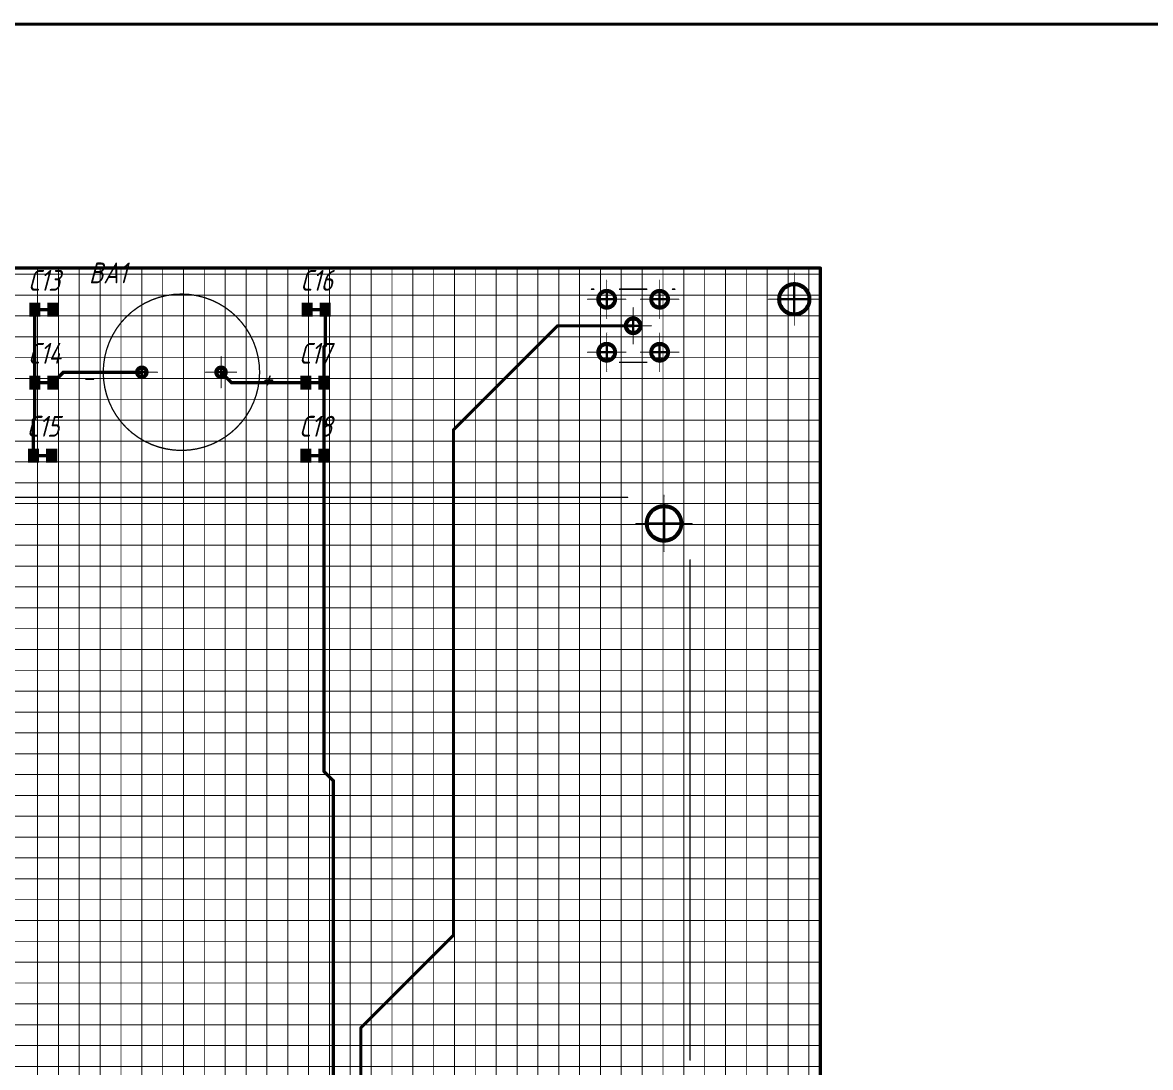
# Model space of a CAD drawing. Header units: millimetres. Extents: x 95 to 923, y 69 to 658.
# Drawn here: x 279.3 to 495.7, y 457.8 to 658.3 of the extents above; entities that cross this region are included whole.
import ezdxf

# ---------------------------------------------------------------- set-up
doc = ezdxf.new("R2010")
doc.units = ezdxf.units.MM
for name, color, linetype in [('Mechanical11', 56, 'Continuous'), ('Mechanical12', 56, 'Continuous'), ('Mechanical13', 56, 'Continuous'), ('Mechanical7', 56, 'Continuous'), ('Mechanical9', 56, 'Continuous')]:
    doc.layers.add(name, color=color, linetype=linetype)
doc.styles.add('GOST type A', font='', dxfattribs={"height": 0.2})
doc.styles.get('GOST type A').set_extended_font_data('GOST type A', italic=True)

msp = doc.modelspace()

# ---------------------------------------------------------------- hatches: boundary and pattern name
at = {"layer": 'Mechanical12'}
for points in [[(280.53, 601.88), (282.66, 601.88), (282.66, 604.57), (280.53, 604.57)], [(280.53, 601.88), (282.66, 601.88), (282.66, 604.57), (280.53, 604.57)], [(284.03, 601.88), (286.15, 601.88), (286.15, 604.57), (284.03, 604.57)], [(284.03, 601.88), (286.15, 601.88), (286.15, 604.57), (284.03, 604.57)], [(332.79, 601.88), (334.91, 601.88), (334.91, 604.57), (332.79, 604.57)], [(332.79, 601.88), (334.91, 601.88), (334.91, 604.57), (332.79, 604.57)], [(336.28, 601.88), (338.4, 601.88), (338.4, 604.57), (336.28, 604.57)], [(336.28, 601.88), (338.4, 601.88), (338.4, 604.57), (336.28, 604.57)], [(280.53, 587.88), (282.66, 587.88), (282.66, 590.57), (280.53, 590.57)], [(280.53, 587.88), (282.66, 587.88), (282.66, 590.57), (280.53, 590.57)], [(284.03, 587.88), (286.15, 587.88), (286.15, 590.57), (284.03, 590.57)], [(284.03, 587.88), (286.15, 587.88), (286.15, 590.57), (284.03, 590.57)], [(332.53, 587.88), (334.66, 587.88), (334.66, 590.57), (332.53, 590.57)], [(332.53, 587.88), (334.66, 587.88), (334.66, 590.57), (332.53, 590.57)], [(336.03, 587.88), (338.15, 587.88), (338.15, 590.57), (336.03, 590.57)], [(336.03, 587.88), (338.15, 587.88), (338.15, 590.57), (336.03, 590.57)], [(280.28, 573.88), (282.4, 573.88), (282.4, 576.57), (280.28, 576.57)], [(280.28, 573.88), (282.4, 573.88), (282.4, 576.57), (280.28, 576.57)], [(283.77, 573.88), (285.9, 573.88), (285.9, 576.57), (283.77, 576.57)], [(283.77, 573.88), (285.9, 573.88), (285.9, 576.57), (283.77, 576.57)], [(332.53, 573.88), (334.66, 573.88), (334.66, 576.57), (332.53, 576.57)], [(332.53, 573.88), (334.66, 573.88), (334.66, 576.57), (332.53, 576.57)], [(336.03, 573.88), (338.15, 573.88), (338.15, 576.57), (336.03, 576.57)], [(336.03, 573.88), (338.15, 573.88), (338.15, 576.57), (336.03, 576.57)]]:
    msp.add_hatch(color=7, dxfattribs=at).paths.add_polyline_path(points)

# ---------------------------------------------------------------- linework, layer by layer
at = {"layer": 'Mechanical11', "color": 7}
for p, q in [((390.12, 605.93), (390.34, 606.22)), ((390.34, 606.22), (390.64, 606.44)), ((390.64, 606.44), (390.98, 606.59)), ((390.98, 606.59), (391.34, 606.63)), ((391.34, 606.63), (391.34, 605.22)), ((400.28, 605.93), (400.5, 606.22)), ((400.5, 606.22), (400.8, 606.44)), ((400.8, 606.44), (401.14, 606.59)), ((401.14, 606.59), (401.5, 606.63)), ((401.5, 606.63), (401.5, 605.22)), ((427.34, 605.22), (427.34, 607.93)), ((427.34, 607.93), (427.77, 607.9)), ((427.77, 607.9), (428.18, 607.8)), ((428.18, 607.8), (428.57, 607.63)), ((428.57, 607.63), (428.93, 607.41)), ((428.93, 607.41), (429.26, 607.14)), ((429.26, 607.14), (429.53, 606.81)), ((429.53, 606.81), (429.76, 606.45)), ((429.76, 606.45), (429.92, 606.06)), ((429.92, 606.06), (430.02, 605.65)), ((389.93, 605.22), (389.98, 605.59)), ((391.34, 605.22), (389.93, 605.22)), ((389.98, 604.86), (389.93, 605.22)), ((389.93, 605.22), (391.34, 605.22)), ((389.98, 605.59), (390.12, 605.93)), ((390.12, 604.52), (389.98, 604.86)), ((390.34, 604.22), (390.12, 604.52)), ((390.64, 604), (390.34, 604.22)), ((390.98, 603.86), (390.64, 604)), ((391.34, 603.81), (390.98, 603.86)), ((391.34, 605.22), (391.34, 603.81)), ((400.09, 605.22), (400.14, 605.59)), ((401.5, 605.22), (400.09, 605.22)), ((400.14, 604.86), (400.09, 605.22)), ((400.09, 605.22), (401.5, 605.22)), ((400.14, 605.59), (400.28, 605.93)), ((400.28, 604.52), (400.14, 604.86)), ((400.5, 604.22), (400.28, 604.52)), ((400.8, 604), (400.5, 604.22)), ((401.14, 603.86), (400.8, 604)), ((401.5, 603.81), (401.14, 603.86)), ((401.5, 605.22), (401.5, 603.81)), ((430.05, 605.22), (427.34, 605.22)), ((427.34, 605.22), (430.05, 605.22)), ((427.34, 602.51), (427.34, 605.22)), ((429.76, 603.99), (429.53, 603.63)), ((429.92, 604.38), (429.76, 603.99)), ((430.02, 604.8), (429.92, 604.38)), ((430.02, 605.65), (430.05, 605.22)), ((430.05, 605.22), (430.02, 604.8)), ((427.77, 602.55), (427.34, 602.51)), ((428.18, 602.65), (427.77, 602.55)), ((428.57, 602.81), (428.18, 602.65)), ((428.93, 603.03), (428.57, 602.81)), ((429.26, 603.31), (428.93, 603.03)), ((429.53, 603.63), (429.26, 603.31)), ((395.21, 600.14), (395.25, 600.46)), ((396.42, 600.14), (395.21, 600.14)), ((395.25, 599.83), (395.21, 600.14)), ((395.21, 600.14), (396.42, 600.14)), ((395.25, 600.46), (395.37, 600.75)), ((395.37, 599.54), (395.25, 599.83)), ((395.37, 600.75), (395.57, 601)), ((395.57, 599.29), (395.37, 599.54)), ((395.57, 601), (395.82, 601.19)), ((395.82, 601.19), (396.11, 601.31)), ((396.11, 601.31), (396.42, 601.35)), ((396.42, 600.14), (396.42, 601.35)), ((396.42, 601.35), (396.74, 601.31)), ((396.42, 601.35), (396.42, 600.14)), ((397.63, 600.14), (396.42, 600.14)), ((396.42, 600.14), (396.42, 598.93)), ((396.74, 601.31), (397.03, 601.19)), ((397.03, 601.19), (397.28, 601)), ((397.28, 601), (397.47, 600.75)), ((397.47, 600.75), (397.59, 600.46)), ((397.59, 600.46), (397.63, 600.14)), ((395.82, 599.09), (395.57, 599.29)), ((396.11, 598.97), (395.82, 599.09)), ((396.42, 598.93), (396.11, 598.97)), ((389.93, 595.06), (389.98, 595.43)), ((389.98, 595.43), (390.12, 595.77)), ((390.12, 595.77), (390.34, 596.06)), ((390.34, 596.06), (390.64, 596.28)), ((390.64, 596.28), (390.98, 596.43)), ((390.98, 596.43), (391.34, 596.47)), ((391.34, 596.47), (391.34, 595.06)), ((400.09, 595.06), (400.14, 595.43)), ((400.14, 595.43), (400.28, 595.77)), ((400.28, 595.77), (400.5, 596.06)), ((400.5, 596.06), (400.8, 596.28)), ((400.8, 596.28), (401.14, 596.43)), ((401.14, 596.43), (401.5, 596.47)), ((401.5, 596.47), (401.5, 595.06)), ((391.34, 595.06), (389.93, 595.06)), ((389.98, 594.7), (389.93, 595.06)), ((389.93, 595.06), (391.34, 595.06)), ((390.12, 594.36), (389.98, 594.7)), ((390.34, 594.06), (390.12, 594.36)), ((390.64, 593.84), (390.34, 594.06)), ((390.98, 593.7), (390.64, 593.84)), ((391.34, 593.65), (390.98, 593.7)), ((391.34, 595.06), (391.34, 593.65)), ((401.5, 595.06), (400.09, 595.06)), ((400.14, 594.7), (400.09, 595.06)), ((400.09, 595.06), (401.5, 595.06)), ((400.28, 594.36), (400.14, 594.7)), ((400.5, 594.06), (400.28, 594.36)), ((400.8, 593.84), (400.5, 594.06)), ((401.14, 593.7), (400.8, 593.84)), ((401.5, 593.65), (401.14, 593.7)), ((401.5, 595.06), (401.5, 593.65)), ((301.44, 591.22), (301.46, 591.4)), ((302.14, 591.22), (301.44, 591.22)), ((301.46, 591.4), (301.53, 591.57)), ((301.53, 591.57), (301.64, 591.72)), ((301.64, 591.72), (301.79, 591.83)), ((301.79, 591.83), (301.96, 591.9)), ((301.96, 591.9), (302.14, 591.93)), ((302.14, 591.93), (302.14, 591.22)), ((302.14, 591.22), (302.85, 591.22)), ((302.14, 590.52), (302.14, 591.22)), ((302.75, 590.87), (302.64, 590.72)), ((302.82, 591.04), (302.75, 590.87)), ((302.85, 591.22), (302.82, 591.04)), ((316.64, 591.22), (316.66, 591.4)), ((317.34, 591.22), (316.64, 591.22)), ((316.66, 591.4), (316.73, 591.57)), ((316.73, 591.57), (316.84, 591.72)), ((316.84, 591.72), (316.99, 591.83)), ((316.99, 591.83), (317.16, 591.9)), ((317.16, 591.9), (317.34, 591.93)), ((317.34, 591.93), (317.34, 591.22)), ((317.34, 591.22), (318.05, 591.22)), ((317.34, 590.52), (317.34, 591.22)), ((317.95, 590.87), (317.84, 590.72)), ((318.02, 591.04), (317.95, 590.87)), ((318.05, 591.22), (318.02, 591.04)), ((302.32, 590.54), (302.14, 590.52)), ((302.49, 590.61), (302.32, 590.54)), ((302.64, 590.72), (302.49, 590.61)), ((317.52, 590.54), (317.34, 590.52)), ((317.69, 590.61), (317.52, 590.54)), ((317.84, 590.72), (317.69, 590.61)), ((400.51, 564.74), (400.93, 564.99)), ((400.93, 564.99), (401.38, 565.18)), ((401.38, 565.18), (401.86, 565.29)), ((401.86, 565.29), (402.34, 565.33)), ((402.34, 565.33), (402.34, 562.22)), ((399.23, 562.22), (399.27, 562.71)), ((399.27, 562.71), (399.38, 563.18)), ((399.38, 563.18), (399.57, 563.63)), ((399.57, 563.63), (399.83, 564.05)), ((399.83, 564.05), (400.14, 564.42)), ((400.14, 564.42), (400.51, 564.74)), ((402.34, 562.22), (399.23, 562.22))]:
    msp.add_line(p, q, dxfattribs=at)
at = {"layer": 'Mechanical12', "color": 7}
for p, q in [((391.34, 605.22), (391.34, 606.63)), ((391.34, 606.63), (391.71, 606.59)), ((391.71, 606.59), (392.05, 606.44)), ((392.05, 606.44), (392.34, 606.22)), ((392.34, 606.22), (392.56, 605.93)), ((401.5, 605.22), (401.5, 606.63)), ((401.5, 606.63), (401.87, 606.59)), ((401.87, 606.59), (402.21, 606.44)), ((402.21, 606.44), (402.5, 606.22)), ((402.5, 606.22), (402.72, 605.93)), ((424.67, 605.65), (424.77, 606.06)), ((424.77, 606.06), (424.93, 606.45)), ((424.93, 606.45), (425.15, 606.81)), ((425.15, 606.81), (425.43, 607.14)), ((425.43, 607.14), (425.75, 607.41)), ((425.75, 607.41), (426.11, 607.63)), ((426.11, 607.63), (426.51, 607.8)), ((426.51, 607.8), (426.92, 607.9)), ((426.92, 607.9), (427.34, 607.93)), ((427.34, 607.93), (427.34, 605.22)), ((392.75, 605.22), (391.34, 605.22)), ((391.34, 603.81), (391.34, 605.22)), ((391.34, 605.22), (392.75, 605.22)), ((391.71, 603.86), (391.34, 603.81)), ((392.05, 604), (391.71, 603.86)), ((392.34, 604.22), (392.05, 604)), ((392.56, 604.52), (392.34, 604.22)), ((392.56, 605.93), (392.71, 605.59)), ((392.71, 604.86), (392.56, 604.52)), ((392.71, 605.59), (392.75, 605.22)), ((392.75, 605.22), (392.71, 604.86)), ((402.91, 605.22), (401.5, 605.22)), ((401.5, 603.81), (401.5, 605.22)), ((401.5, 605.22), (402.91, 605.22)), ((401.87, 603.86), (401.5, 603.81)), ((402.21, 604), (401.87, 603.86)), ((402.5, 604.22), (402.21, 604)), ((402.72, 604.52), (402.5, 604.22)), ((402.72, 605.93), (402.87, 605.59)), ((402.87, 604.86), (402.72, 604.52)), ((402.87, 605.59), (402.91, 605.22)), ((402.91, 605.22), (402.87, 604.86)), ((424.63, 605.22), (424.67, 605.65)), ((427.34, 605.22), (424.63, 605.22)), ((424.63, 605.22), (427.34, 605.22)), ((424.67, 604.8), (424.63, 605.22)), ((424.77, 604.38), (424.67, 604.8)), ((424.93, 603.99), (424.77, 604.38)), ((425.15, 603.63), (424.93, 603.99)), ((427.34, 605.22), (427.34, 602.51)), ((425.43, 603.31), (425.15, 603.63)), ((425.75, 603.03), (425.43, 603.31)), ((426.11, 602.81), (425.75, 603.03)), ((426.51, 602.65), (426.11, 602.81)), ((426.92, 602.55), (426.51, 602.65)), ((427.34, 602.51), (426.92, 602.55)), ((396.42, 598.93), (396.42, 600.14)), ((396.42, 600.14), (397.63, 600.14)), ((397.47, 599.54), (397.28, 599.29)), ((397.59, 599.83), (397.47, 599.54)), ((397.63, 600.14), (397.59, 599.83)), ((396.74, 598.97), (396.42, 598.93)), ((397.03, 599.09), (396.74, 598.97)), ((397.28, 599.29), (397.03, 599.09)), ((391.34, 595.06), (391.34, 596.47)), ((391.34, 596.47), (391.71, 596.43)), ((391.71, 596.43), (392.05, 596.28)), ((392.05, 596.28), (392.34, 596.06)), ((392.34, 596.06), (392.56, 595.77)), ((392.56, 595.77), (392.71, 595.43)), ((392.71, 595.43), (392.75, 595.06)), ((401.5, 595.06), (401.5, 596.47)), ((401.5, 596.47), (401.87, 596.43)), ((401.87, 596.43), (402.21, 596.28)), ((402.21, 596.28), (402.5, 596.06)), ((402.5, 596.06), (402.72, 595.77)), ((402.72, 595.77), (402.87, 595.43)), ((402.87, 595.43), (402.91, 595.06)), ((392.75, 595.06), (391.34, 595.06)), ((391.34, 593.65), (391.34, 595.06)), ((391.34, 595.06), (392.75, 595.06)), ((391.71, 593.7), (391.34, 593.65)), ((392.05, 593.84), (391.71, 593.7)), ((392.34, 594.06), (392.05, 593.84)), ((392.56, 594.36), (392.34, 594.06)), ((392.71, 594.7), (392.56, 594.36)), ((392.75, 595.06), (392.71, 594.7)), ((402.91, 595.06), (401.5, 595.06)), ((401.5, 593.65), (401.5, 595.06)), ((401.5, 595.06), (402.91, 595.06)), ((401.87, 593.7), (401.5, 593.65)), ((402.21, 593.84), (401.87, 593.7)), ((402.5, 594.06), (402.21, 593.84)), ((402.72, 594.36), (402.5, 594.06)), ((402.87, 594.7), (402.72, 594.36)), ((402.91, 595.06), (402.87, 594.7)), ((301.44, 591.22), (302.14, 591.22)), ((301.46, 591.04), (301.44, 591.22)), ((301.53, 590.87), (301.46, 591.04)), ((301.64, 590.72), (301.53, 590.87)), ((302.14, 591.22), (302.14, 591.93)), ((302.14, 591.93), (302.32, 591.9)), ((302.85, 591.22), (302.14, 591.22)), ((302.14, 591.22), (302.14, 590.52)), ((302.32, 591.9), (302.49, 591.83)), ((302.49, 591.83), (302.64, 591.72)), ((302.64, 591.72), (302.75, 591.57)), ((302.75, 591.57), (302.82, 591.4)), ((302.82, 591.4), (302.85, 591.22)), ((316.64, 591.22), (317.34, 591.22)), ((316.66, 591.04), (316.64, 591.22)), ((316.73, 590.87), (316.66, 591.04)), ((316.84, 590.72), (316.73, 590.87)), ((317.34, 591.22), (317.34, 591.93)), ((317.34, 591.93), (317.52, 591.9)), ((318.05, 591.22), (317.34, 591.22)), ((317.34, 591.22), (317.34, 590.52)), ((317.52, 591.9), (317.69, 591.83)), ((317.69, 591.83), (317.84, 591.72)), ((317.84, 591.72), (317.95, 591.57)), ((317.95, 591.57), (318.02, 591.4)), ((318.02, 591.4), (318.05, 591.22)), ((301.79, 590.61), (301.64, 590.72)), ((301.96, 590.54), (301.79, 590.61)), ((302.14, 590.52), (301.96, 590.54)), ((316.99, 590.61), (316.84, 590.72)), ((317.16, 590.54), (316.99, 590.61)), ((317.34, 590.52), (317.16, 590.54)), ((402.34, 562.22), (402.34, 565.33)), ((402.34, 565.33), (402.83, 565.29)), ((402.83, 565.29), (403.3, 565.18)), ((403.3, 565.18), (403.75, 564.99)), ((403.75, 564.99), (404.17, 564.74)), ((404.17, 564.74), (404.54, 564.42)), ((404.54, 564.42), (404.86, 564.05)), ((404.86, 564.05), (405.11, 563.63)), ((405.11, 563.63), (405.3, 563.18)), ((405.3, 563.18), (405.41, 562.71)), ((405.41, 562.71), (405.45, 562.22)), ((399.23, 562.22), (402.34, 562.22)), ((399.27, 561.74), (399.23, 562.22)), ((399.38, 561.26), (399.27, 561.74)), ((399.57, 560.81), (399.38, 561.26)), ((399.83, 560.39), (399.57, 560.81)), ((405.45, 562.22), (402.34, 562.22)), ((402.34, 562.22), (402.34, 559.11)), ((402.34, 559.11), (402.34, 562.22)), ((402.34, 562.22), (405.45, 562.22)), ((405.11, 560.81), (404.86, 560.39)), ((405.3, 561.26), (405.11, 560.81)), ((405.41, 561.74), (405.3, 561.26)), ((405.45, 562.22), (405.41, 561.74)), ((400.14, 560.02), (399.83, 560.39)), ((400.51, 559.71), (400.14, 560.02)), ((400.93, 559.45), (400.51, 559.71)), ((401.38, 559.26), (400.93, 559.45)), ((401.86, 559.15), (401.38, 559.26)), ((402.34, 559.11), (401.86, 559.15)), ((402.83, 559.15), (402.34, 559.11)), ((403.3, 559.26), (402.83, 559.15)), ((403.75, 559.45), (403.3, 559.26)), ((404.17, 559.71), (403.75, 559.45)), ((404.54, 560.02), (404.17, 559.71)), ((404.86, 560.39), (404.54, 560.02))]:
    msp.add_line(p, q, dxfattribs=at)
for points, const_width in [([(190.14, 611.22), (432.34, 611.22)], 0.6), ([(190.14, 611.22), (432.34, 611.22)], 0.6), ([(190.14, 611.22), (432.34, 611.22)], 0.6), ([(190.14, 611.22), (432.34, 611.22)], 0.6), ([(432.34, 250.02), (432.34, 611.22)], 0.6), ([(432.34, 250.02), (432.34, 611.22)], 0.6), ([(432.34, 250.02), (432.34, 611.22)], 0.6), ([(432.34, 250.02), (432.34, 611.22)], 0.6), ([(388.45, 607.15), (388.85, 607.15)], 0.305), ([(393.83, 607.15), (399.01, 607.15)], 0.305), ([(403.99, 607.15), (404.4, 607.15)], 0.305), ([(281.59, 589.22), (281.59, 603.22)], 0.646), ([(281.59, 603.22), (285.09, 603.22)], 0.646), ([(333.85, 603.22), (337.34, 603.22)], 0.646), ([(337.34, 596.32), (337.34, 603.22)], 0.646), ([(361.95, 580.17), (381.92, 600.14)], 0.58), ([(381.92, 600.14), (396.42, 600.14)], 0.58), ([(337.09, 596.07), (337.34, 596.32)], 0.646), ([(337.09, 589.22), (337.09, 596.07)], 0.646), ([(393.83, 593.13), (399.01, 593.13)], 0.305), ([(285.09, 589.22), (287.09, 591.22)], 0.646), ([(287.09, 591.22), (302.14, 591.22)], 0.646), ([(317.34, 591.22), (319.34, 589.22)], 0.646), ([(281.59, 582.3), (281.59, 589.22)], 0.646), ([(281.59, 589.22), (285.09, 589.22)], 0.646), ([(319.34, 589.22), (333.59, 589.22)], 0.646), ([(333.59, 589.22), (337.09, 589.22)], 0.646), ([(337.09, 575.22), (337.09, 589.22)], 0.646), ([(281.34, 582.05), (281.59, 582.3)], 0.646), ([(281.34, 575.22), (281.34, 582.05)], 0.646), ([(361.95, 483.19), (361.95, 580.17)], 0.58), ([(281.34, 575.22), (284.84, 575.22)], 0.646), ([(333.59, 575.22), (337.09, 575.22)], 0.646), ([(337.09, 514.64), (337.09, 575.22)], 0.646), ([(223.34, 567.22), (395.34, 567.22)], 0.254), ([(407.34, 459.22), (407.34, 555.22)], 0.254), ([(337.09, 514.64), (338.88, 512.84)], 0.646), ([(338.88, 437.07), (338.88, 512.84)], 0.646), ([(344.17, 465.41), (361.95, 483.19)], 0.58), ([(344.17, 436.81), (344.17, 465.41)], 0.58)]:
    msp.add_lwpolyline(points, dxfattribs=dict(at, const_width=const_width))
for points, const_width in [([(432.19, 611.22, 1), (432.49, 611.22, 1)], 0.3), ([(432.19, 611.22, 1), (432.49, 611.22, 1)], 0.3), ([(432.19, 611.22, 1), (432.49, 611.22, 1)], 0.3), ([(432.19, 611.22, 1), (432.49, 611.22, 1)], 0.3), ([(432.19, 611.22, 1), (432.49, 611.22, 1)], 0.3), ([(432.19, 611.22, 1), (432.49, 611.22, 1)], 0.3), ([(432.19, 611.22, 1), (432.49, 611.22, 1)], 0.3), ([(432.19, 611.22, 1), (432.49, 611.22, 1)], 0.3), ([(430.34, 605.22, 1), (424.34, 605.22, 1)], 0.6), ([(430.34, 605.22, 1), (424.34, 605.22, 1)], 0.6), ([(324.74, 591.22, 1), (294.74, 591.22, 1)], 0.254), ([(388.37, 607.15, 1), (388.52, 607.15, 1)], 0.152), ([(388.78, 607.15, 1), (388.93, 607.15, 1)], 0.152), ([(393.04, 605.22, 1), (389.64, 605.22, 1)], 0.6), ([(393.04, 605.22, 1), (389.64, 605.22, 1)], 0.6), ([(393.75, 607.15, 1), (393.91, 607.15, 1)], 0.152), ([(398.94, 607.15, 1), (399.09, 607.15, 1)], 0.152), ([(403.2, 605.22, 1), (399.8, 605.22, 1)], 0.6), ([(403.2, 605.22, 1), (399.8, 605.22, 1)], 0.6), ([(403.91, 607.15, 1), (404.07, 607.15, 1)], 0.152), ([(404.32, 607.15, 1), (404.47, 607.15, 1)], 0.152), ([(389.49, 605.22, 1), (389.79, 605.22, 1)], 0.3), ([(389.49, 605.22, 1), (389.79, 605.22, 1)], 0.3), ([(392.89, 605.22, 1), (393.19, 605.22, 1)], 0.3), ([(392.89, 605.22, 1), (393.19, 605.22, 1)], 0.3), ([(399.65, 605.22, 1), (399.95, 605.22, 1)], 0.3), ([(399.65, 605.22, 1), (399.95, 605.22, 1)], 0.3), ([(403.05, 605.22, 1), (403.35, 605.22, 1)], 0.3), ([(403.05, 605.22, 1), (403.35, 605.22, 1)], 0.3), ([(424.19, 605.22, 1), (424.49, 605.22, 1)], 0.3), ([(424.19, 605.22, 1), (424.49, 605.22, 1)], 0.3), ([(430.19, 605.22, 1), (430.49, 605.22, 1)], 0.3), ([(430.19, 605.22, 1), (430.49, 605.22, 1)], 0.3), ([(281.43, 603.22, 1), (281.76, 603.22, 1)], 0.323), ([(281.43, 603.22, 1), (281.76, 603.22, 1)], 0.323), ([(284.93, 603.22, 1), (285.25, 603.22, 1)], 0.323), ([(333.69, 603.22, 1), (334.01, 603.22, 1)], 0.323), ([(337.18, 603.22, 1), (337.5, 603.22, 1)], 0.323), ([(337.18, 603.22, 1), (337.5, 603.22, 1)], 0.323), ([(397.92, 600.14, 1), (394.92, 600.14, 1)], 0.6), ([(397.92, 600.14, 1), (394.92, 600.14, 1)], 0.6), ([(381.77, 600.14, 1), (382.06, 600.14, 1)], 0.29), ([(381.77, 600.14, 1), (382.06, 600.14, 1)], 0.29), ([(394.77, 600.14, 1), (395.07, 600.14, 1)], 0.3), ([(394.77, 600.14, 1), (395.07, 600.14, 1)], 0.3), ([(396.28, 600.14, 1), (396.57, 600.14, 1)], 0.29), ([(397.77, 600.14, 1), (398.07, 600.14, 1)], 0.3), ([(397.77, 600.14, 1), (398.07, 600.14, 1)], 0.3), ([(336.93, 596.07, 1), (337.25, 596.07, 1)], 0.323), ([(336.93, 596.07, 1), (337.25, 596.07, 1)], 0.323), ([(337.18, 596.32, 1), (337.5, 596.32, 1)], 0.323), ([(337.18, 596.32, 1), (337.5, 596.32, 1)], 0.323), ([(393.04, 595.06, 1), (389.64, 595.06, 1)], 0.6), ([(393.04, 595.06, 1), (389.64, 595.06, 1)], 0.6), ([(389.49, 595.06, 1), (389.79, 595.06, 1)], 0.3), ([(389.49, 595.06, 1), (389.79, 595.06, 1)], 0.3), ([(392.89, 595.06, 1), (393.19, 595.06, 1)], 0.3), ([(392.89, 595.06, 1), (393.19, 595.06, 1)], 0.3), ([(403.2, 595.06, 1), (399.8, 595.06, 1)], 0.6), ([(403.2, 595.06, 1), (399.8, 595.06, 1)], 0.6), ([(399.65, 595.06, 1), (399.95, 595.06, 1)], 0.3), ([(399.65, 595.06, 1), (399.95, 595.06, 1)], 0.3), ([(403.05, 595.06, 1), (403.35, 595.06, 1)], 0.3), ([(403.05, 595.06, 1), (403.35, 595.06, 1)], 0.3), ([(393.75, 593.13, 1), (393.91, 593.13, 1)], 0.152), ([(398.94, 593.13, 1), (399.09, 593.13, 1)], 0.152), ([(286.93, 591.22, 1), (287.25, 591.22, 1)], 0.323), ([(286.93, 591.22, 1), (287.25, 591.22, 1)], 0.323), ([(294.68, 591.22, 1), (294.81, 591.22, 1)], 0.127), ([(303.14, 591.22, 1), (301.14, 591.22, 1)], 0.6), ([(303.14, 591.22, 1), (301.14, 591.22, 1)], 0.6), ([(300.99, 591.22, 1), (301.29, 591.22, 1)], 0.3), ([(300.99, 591.22, 1), (301.29, 591.22, 1)], 0.3), ([(301.98, 591.22, 1), (302.3, 591.22, 1)], 0.323), ([(302.99, 591.22, 1), (303.29, 591.22, 1)], 0.3), ([(302.99, 591.22, 1), (303.29, 591.22, 1)], 0.3), ([(318.34, 591.22, 1), (316.34, 591.22, 1)], 0.6), ([(318.34, 591.22, 1), (316.34, 591.22, 1)], 0.6), ([(316.19, 591.22, 1), (316.49, 591.22, 1)], 0.3), ([(316.19, 591.22, 1), (316.49, 591.22, 1)], 0.3), ([(317.18, 591.22, 1), (317.5, 591.22, 1)], 0.323), ([(318.19, 591.22, 1), (318.49, 591.22, 1)], 0.3), ([(318.19, 591.22, 1), (318.49, 591.22, 1)], 0.3), ([(324.68, 591.22, 1), (324.81, 591.22, 1)], 0.127), ([(281.43, 589.22, 1), (281.76, 589.22, 1)], 0.323), ([(281.43, 589.22, 1), (281.76, 589.22, 1)], 0.323), ([(281.43, 589.22, 1), (281.76, 589.22, 1)], 0.323), ([(284.93, 589.22, 1), (285.25, 589.22, 1)], 0.323), ([(284.93, 589.22, 1), (285.25, 589.22, 1)], 0.323), ([(319.18, 589.22, 1), (319.5, 589.22, 1)], 0.323), ([(319.18, 589.22, 1), (319.5, 589.22, 1)], 0.323), ([(333.43, 589.22, 1), (333.76, 589.22, 1)], 0.323), ([(333.43, 589.22, 1), (333.76, 589.22, 1)], 0.323), ([(336.93, 589.22, 1), (337.25, 589.22, 1)], 0.323), ([(336.93, 589.22, 1), (337.25, 589.22, 1)], 0.323), ([(336.93, 589.22, 1), (337.25, 589.22, 1)], 0.323), ([(281.18, 582.05, 1), (281.5, 582.05, 1)], 0.323), ([(281.18, 582.05, 1), (281.5, 582.05, 1)], 0.323), ([(281.43, 582.3, 1), (281.76, 582.3, 1)], 0.323), ([(281.43, 582.3, 1), (281.76, 582.3, 1)], 0.323), ([(361.8, 580.17, 1), (362.09, 580.17, 1)], 0.29), ([(361.8, 580.17, 1), (362.09, 580.17, 1)], 0.29), ([(281.18, 575.22, 1), (281.5, 575.22, 1)], 0.323), ([(281.18, 575.22, 1), (281.5, 575.22, 1)], 0.323), ([(284.67, 575.22, 1), (285, 575.22, 1)], 0.323), ([(333.43, 575.22, 1), (333.76, 575.22, 1)], 0.323), ([(336.93, 575.22, 1), (337.25, 575.22, 1)], 0.323), ([(336.93, 575.22, 1), (337.25, 575.22, 1)], 0.323), ([(336.93, 575.22, 1), (337.25, 575.22, 1)], 0.323), ([(395.28, 567.22, 1), (395.41, 567.22, 1)], 0.127), ([(405.74, 562.22, 1), (398.94, 562.22, 1)], 0.6), ([(405.74, 562.22, 1), (398.94, 562.22, 1)], 0.6), ([(398.79, 562.22, 1), (399.09, 562.22, 1)], 0.3), ([(398.79, 562.22, 1), (399.09, 562.22, 1)], 0.3), ([(405.59, 562.22, 1), (405.89, 562.22, 1)], 0.3), ([(405.59, 562.22, 1), (405.89, 562.22, 1)], 0.3), ([(407.28, 555.22, 1), (407.41, 555.22, 1)], 0.127), ([(336.93, 514.64, 1), (337.25, 514.64, 1)], 0.323), ([(336.93, 514.64, 1), (337.25, 514.64, 1)], 0.323), ([(338.72, 512.84, 1), (339.05, 512.84, 1)], 0.323), ([(338.72, 512.84, 1), (339.05, 512.84, 1)], 0.323), ([(361.8, 483.19, 1), (362.09, 483.19, 1)], 0.29), ([(361.8, 483.19, 1), (362.09, 483.19, 1)], 0.29), ([(344.02, 465.41, 1), (344.31, 465.41, 1)], 0.29), ([(344.02, 465.41, 1), (344.31, 465.41, 1)], 0.29), ([(407.28, 459.22, 1), (407.41, 459.22, 1)], 0.127)]:
    msp.add_lwpolyline(points, format="xyb", close=True, dxfattribs=dict(at, const_width=const_width))
at = {"layer": 'Mechanical13', "color": 7, "const_width": 0.6}
msp.add_lwpolyline([(107.14, 658.02), (923.14, 658.02)], dxfattribs=at)
at = {"layer": 'Mechanical7', "color": 7, "const_width": 0.18}
for points in [[(427.34, 600.22), (427.34, 610.22)], [(391.34, 601.52), (391.34, 608.92)], [(391.34, 601.82), (391.34, 608.62)], [(401.5, 601.52), (401.5, 608.92)], [(401.5, 601.82), (401.5, 608.62)], [(427.34, 600.52), (427.34, 609.92)], [(387.64, 605.22), (395.04, 605.22)], [(387.94, 605.22), (394.74, 605.22)], [(397.8, 605.22), (405.2, 605.22)], [(398.1, 605.22), (404.9, 605.22)], [(422.34, 605.22), (432.34, 605.22)], [(422.64, 605.22), (432.04, 605.22)], [(396.42, 596.64), (396.42, 603.64)], [(396.42, 596.94), (396.42, 603.34)], [(392.92, 600.14), (399.92, 600.14)], [(393.22, 600.14), (399.62, 600.14)], [(391.34, 591.36), (391.34, 598.76)], [(391.34, 591.66), (391.34, 598.46)], [(401.5, 591.36), (401.5, 598.76)], [(401.5, 591.66), (401.5, 598.46)], [(387.64, 595.06), (395.04, 595.06)], [(387.94, 595.06), (394.74, 595.06)], [(397.8, 595.06), (405.2, 595.06)], [(398.1, 595.06), (404.9, 595.06)], [(302.14, 588.22), (302.14, 594.22)], [(302.14, 588.52), (302.14, 593.92)], [(317.34, 588.22), (317.34, 594.22)], [(317.34, 588.52), (317.34, 593.92)], [(299.14, 591.22), (305.14, 591.22)], [(299.44, 591.22), (304.84, 591.22)], [(314.34, 591.22), (320.34, 591.22)], [(314.64, 591.22), (320.04, 591.22)], [(402.34, 556.82), (402.34, 567.62)], [(402.34, 557.12), (402.34, 567.32)], [(396.94, 562.22), (407.74, 562.22)], [(397.24, 562.22), (407.44, 562.22)]]:
    msp.add_lwpolyline(points, dxfattribs=at)
at = {"layer": 'Mechanical7', "color": 7, "const_width": 0.09}
for points in [[(427.3, 610.22, 1), (427.39, 610.22, 1)], [(391.3, 608.92, 1), (391.39, 608.92, 1)], [(391.3, 608.62, 1), (391.39, 608.62, 1)], [(401.46, 608.92, 1), (401.55, 608.92, 1)], [(401.46, 608.62, 1), (401.55, 608.62, 1)], [(427.3, 609.92, 1), (427.39, 609.92, 1)], [(387.6, 605.22, 1), (387.69, 605.22, 1)], [(387.9, 605.22, 1), (387.99, 605.22, 1)], [(394.7, 605.22, 1), (394.79, 605.22, 1)], [(395, 605.22, 1), (395.09, 605.22, 1)], [(397.76, 605.22, 1), (397.85, 605.22, 1)], [(398.06, 605.22, 1), (398.15, 605.22, 1)], [(404.86, 605.22, 1), (404.95, 605.22, 1)], [(405.16, 605.22, 1), (405.25, 605.22, 1)], [(422.3, 605.22, 1), (422.39, 605.22, 1)], [(422.6, 605.22, 1), (422.69, 605.22, 1)], [(432, 605.22, 1), (432.09, 605.22, 1)], [(432.3, 605.22, 1), (432.39, 605.22, 1)], [(391.3, 601.82, 1), (391.39, 601.82, 1)], [(396.38, 603.64, 1), (396.47, 603.64, 1)], [(396.38, 603.34, 1), (396.47, 603.34, 1)], [(401.46, 601.82, 1), (401.55, 601.82, 1)], [(391.3, 601.52, 1), (391.39, 601.52, 1)], [(392.88, 600.14, 1), (392.97, 600.14, 1)], [(393.18, 600.14, 1), (393.27, 600.14, 1)], [(399.58, 600.14, 1), (399.67, 600.14, 1)], [(399.88, 600.14, 1), (399.97, 600.14, 1)], [(401.46, 601.52, 1), (401.55, 601.52, 1)], [(427.3, 600.52, 1), (427.39, 600.52, 1)], [(427.3, 600.22, 1), (427.39, 600.22, 1)], [(391.3, 598.76, 1), (391.39, 598.76, 1)], [(391.3, 598.46, 1), (391.39, 598.46, 1)], [(401.46, 598.76, 1), (401.55, 598.76, 1)], [(401.46, 598.46, 1), (401.55, 598.46, 1)], [(387.6, 595.06, 1), (387.69, 595.06, 1)], [(387.9, 595.06, 1), (387.99, 595.06, 1)], [(394.7, 595.06, 1), (394.79, 595.06, 1)], [(395, 595.06, 1), (395.09, 595.06, 1)], [(396.38, 596.94, 1), (396.47, 596.94, 1)], [(396.38, 596.64, 1), (396.47, 596.64, 1)], [(397.76, 595.06, 1), (397.85, 595.06, 1)], [(398.06, 595.06, 1), (398.15, 595.06, 1)], [(404.86, 595.06, 1), (404.95, 595.06, 1)], [(405.16, 595.06, 1), (405.25, 595.06, 1)], [(302.1, 594.22, 1), (302.19, 594.22, 1)], [(302.1, 593.92, 1), (302.19, 593.92, 1)], [(317.3, 594.22, 1), (317.39, 594.22, 1)], [(317.3, 593.92, 1), (317.39, 593.92, 1)], [(299.1, 591.22, 1), (299.19, 591.22, 1)], [(299.4, 591.22, 1), (299.49, 591.22, 1)], [(304.8, 591.22, 1), (304.89, 591.22, 1)], [(305.1, 591.22, 1), (305.19, 591.22, 1)], [(314.3, 591.22, 1), (314.39, 591.22, 1)], [(314.6, 591.22, 1), (314.69, 591.22, 1)], [(320, 591.22, 1), (320.09, 591.22, 1)], [(320.3, 591.22, 1), (320.39, 591.22, 1)], [(391.3, 591.66, 1), (391.39, 591.66, 1)], [(391.3, 591.36, 1), (391.39, 591.36, 1)], [(401.46, 591.66, 1), (401.55, 591.66, 1)], [(401.46, 591.36, 1), (401.55, 591.36, 1)], [(302.1, 588.52, 1), (302.19, 588.52, 1)], [(302.1, 588.22, 1), (302.19, 588.22, 1)], [(317.3, 588.52, 1), (317.39, 588.52, 1)], [(317.3, 588.22, 1), (317.39, 588.22, 1)], [(402.3, 567.62, 1), (402.39, 567.62, 1)], [(402.3, 567.32, 1), (402.39, 567.32, 1)], [(396.9, 562.22, 1), (396.99, 562.22, 1)], [(397.2, 562.22, 1), (397.29, 562.22, 1)], [(407.4, 562.22, 1), (407.49, 562.22, 1)], [(407.7, 562.22, 1), (407.79, 562.22, 1)], [(402.3, 557.12, 1), (402.39, 557.12, 1)], [(402.3, 556.82, 1), (402.39, 556.82, 1)]]:
    msp.add_lwpolyline(points, format="xyb", close=True, dxfattribs=at)
at = {"layer": 'Mechanical9', "color": 7, "const_width": 0.18}
for points in [[(190.14, 611.22), (432.34, 611.22)], [(282.14, 250.02), (282.14, 611.22)], [(286.14, 250.02), (286.14, 611.22)], [(290.14, 250.02), (290.14, 611.22)], [(294.14, 250.02), (294.14, 611.22)], [(298.14, 250.02), (298.14, 611.22)], [(302.14, 250.02), (302.14, 611.22)], [(306.14, 250.02), (306.14, 611.22)], [(310.14, 250.02), (310.14, 611.22)], [(314.14, 250.02), (314.14, 611.22)], [(318.14, 250.02), (318.14, 611.22)], [(322.14, 250.02), (322.14, 611.22)], [(326.14, 250.02), (326.14, 611.22)], [(330.14, 250.02), (330.14, 611.22)], [(334.14, 250.02), (334.14, 611.22)], [(338.14, 250.02), (338.14, 611.22)], [(342.14, 250.02), (342.14, 611.22)], [(346.14, 250.02), (346.14, 611.22)], [(350.14, 250.02), (350.14, 611.22)], [(354.14, 250.02), (354.14, 611.22)], [(358.14, 250.02), (358.14, 611.22)], [(362.14, 250.02), (362.14, 611.22)], [(366.14, 250.02), (366.14, 611.22)], [(370.14, 250.02), (370.14, 611.22)], [(374.14, 250.02), (374.14, 611.22)], [(378.14, 250.02), (378.14, 611.22)], [(382.14, 250.02), (382.14, 611.22)], [(386.14, 250.02), (386.14, 611.22)], [(390.14, 250.02), (390.14, 611.22)], [(394.14, 250.02), (394.14, 611.22)], [(398.14, 250.02), (398.14, 611.22)], [(402.14, 250.02), (402.14, 611.22)], [(406.14, 250.02), (406.14, 611.22)], [(410.14, 250.02), (410.14, 611.22)], [(414.14, 250.02), (414.14, 611.22)], [(418.14, 250.02), (418.14, 611.22)], [(422.14, 250.02), (422.14, 611.22)], [(426.14, 250.02), (426.14, 611.22)], [(430.14, 250.02), (430.14, 611.22)], [(432.34, 250.02), (432.34, 611.22)], [(190.14, 610.02), (432.34, 610.02)], [(190.14, 606.02), (432.34, 606.02)], [(190.14, 602.02), (432.34, 602.02)], [(190.14, 598.02), (432.34, 598.02)], [(190.14, 594.02), (432.34, 594.02)], [(190.14, 590.02), (432.34, 590.02)], [(190.14, 586.02), (432.34, 586.02)], [(190.14, 582.02), (432.34, 582.02)], [(190.14, 578.02), (432.34, 578.02)], [(190.14, 574.02), (432.34, 574.02)], [(190.14, 570.02), (432.34, 570.02)], [(190.14, 566.02), (432.34, 566.02)], [(190.14, 562.02), (432.34, 562.02)], [(190.14, 558.02), (432.34, 558.02)], [(190.14, 554.02), (432.34, 554.02)], [(190.14, 550.02), (432.34, 550.02)], [(190.14, 546.02), (432.34, 546.02)], [(190.14, 542.02), (432.34, 542.02)], [(190.14, 538.02), (432.34, 538.02)], [(190.14, 534.02), (432.34, 534.02)], [(190.14, 530.02), (432.34, 530.02)], [(190.14, 526.02), (432.34, 526.02)], [(190.14, 522.02), (432.34, 522.02)], [(190.14, 518.02), (432.34, 518.02)], [(190.14, 514.02), (432.34, 514.02)], [(190.14, 510.02), (432.34, 510.02)], [(190.14, 506.02), (432.34, 506.02)], [(190.14, 502.02), (432.34, 502.02)], [(190.14, 498.02), (432.34, 498.02)], [(190.14, 494.02), (432.34, 494.02)], [(190.14, 490.02), (432.34, 490.02)], [(190.14, 486.02), (432.34, 486.02)], [(190.14, 482.02), (432.34, 482.02)], [(190.14, 478.02), (432.34, 478.02)], [(190.14, 474.02), (432.34, 474.02)], [(190.14, 470.02), (432.34, 470.02)], [(190.14, 466.02), (432.34, 466.02)], [(190.14, 462.02), (432.34, 462.02)], [(190.14, 458.02), (432.34, 458.02)]]:
    msp.add_lwpolyline(points, dxfattribs=at)
at = {"layer": 'Mechanical9', "color": 7, "const_width": 0.09}
for points in [[(282.1, 611.22, 1), (282.19, 611.22, 1)], [(286.1, 611.22, 1), (286.19, 611.22, 1)], [(290.1, 611.22, 1), (290.19, 611.22, 1)], [(294.1, 611.22, 1), (294.19, 611.22, 1)], [(298.1, 611.22, 1), (298.19, 611.22, 1)], [(302.1, 611.22, 1), (302.19, 611.22, 1)], [(306.1, 611.22, 1), (306.19, 611.22, 1)], [(310.1, 611.22, 1), (310.19, 611.22, 1)], [(314.1, 611.22, 1), (314.19, 611.22, 1)], [(318.1, 611.22, 1), (318.19, 611.22, 1)], [(322.1, 611.22, 1), (322.19, 611.22, 1)], [(326.1, 611.22, 1), (326.19, 611.22, 1)], [(330.1, 611.22, 1), (330.19, 611.22, 1)], [(334.1, 611.22, 1), (334.19, 611.22, 1)], [(338.1, 611.22, 1), (338.19, 611.22, 1)], [(342.1, 611.22, 1), (342.19, 611.22, 1)], [(346.1, 611.22, 1), (346.19, 611.22, 1)], [(350.1, 611.22, 1), (350.19, 611.22, 1)], [(354.1, 611.22, 1), (354.19, 611.22, 1)], [(358.1, 611.22, 1), (358.19, 611.22, 1)], [(362.1, 611.22, 1), (362.19, 611.22, 1)], [(366.1, 611.22, 1), (366.19, 611.22, 1)], [(370.1, 611.22, 1), (370.19, 611.22, 1)], [(374.1, 611.22, 1), (374.19, 611.22, 1)], [(378.1, 611.22, 1), (378.19, 611.22, 1)], [(382.1, 611.22, 1), (382.19, 611.22, 1)], [(386.1, 611.22, 1), (386.19, 611.22, 1)], [(390.1, 611.22, 1), (390.19, 611.22, 1)], [(394.1, 611.22, 1), (394.19, 611.22, 1)], [(398.1, 611.22, 1), (398.19, 611.22, 1)], [(402.1, 611.22, 1), (402.19, 611.22, 1)], [(406.1, 611.22, 1), (406.19, 611.22, 1)], [(410.1, 611.22, 1), (410.19, 611.22, 1)], [(414.1, 611.22, 1), (414.19, 611.22, 1)], [(418.1, 611.22, 1), (418.19, 611.22, 1)], [(422.1, 611.22, 1), (422.19, 611.22, 1)], [(426.1, 611.22, 1), (426.19, 611.22, 1)], [(430.1, 611.22, 1), (430.19, 611.22, 1)], [(432.1, 611.02, 1), (432.19, 611.02, 1)], [(432.1, 611.02, 1), (432.19, 611.02, 1)], [(432.3, 611.22, 1), (432.39, 611.22, 1)], [(432.3, 611.22, 1), (432.39, 611.22, 1)], [(432.3, 610.02, 1), (432.39, 610.02, 1)], [(432.3, 606.02, 1), (432.39, 606.02, 1)], [(427.1, 605.02, 1), (427.19, 605.02, 1)], [(427.3, 605.22, 1), (427.39, 605.22, 1)], [(427.3, 605.22, 1), (427.39, 605.22, 1)], [(432.1, 605.02, 1), (432.19, 605.02, 1)], [(432.3, 602.02, 1), (432.39, 602.02, 1)], [(432.3, 598.02, 1), (432.39, 598.02, 1)], [(432.3, 594.02, 1), (432.39, 594.02, 1)], [(432.3, 590.02, 1), (432.39, 590.02, 1)], [(432.3, 586.02, 1), (432.39, 586.02, 1)], [(432.3, 582.02, 1), (432.39, 582.02, 1)], [(432.3, 578.02, 1), (432.39, 578.02, 1)], [(432.3, 574.02, 1), (432.39, 574.02, 1)], [(432.3, 570.02, 1), (432.39, 570.02, 1)], [(432.3, 566.02, 1), (432.39, 566.02, 1)], [(432.3, 562.02, 1), (432.39, 562.02, 1)], [(432.3, 558.02, 1), (432.39, 558.02, 1)], [(432.3, 554.02, 1), (432.39, 554.02, 1)], [(432.3, 550.02, 1), (432.39, 550.02, 1)], [(432.3, 546.02, 1), (432.39, 546.02, 1)], [(432.3, 542.02, 1), (432.39, 542.02, 1)], [(432.3, 538.02, 1), (432.39, 538.02, 1)], [(432.3, 534.02, 1), (432.39, 534.02, 1)], [(432.3, 530.02, 1), (432.39, 530.02, 1)], [(432.3, 526.02, 1), (432.39, 526.02, 1)], [(432.3, 522.02, 1), (432.39, 522.02, 1)], [(432.3, 518.02, 1), (432.39, 518.02, 1)], [(432.3, 514.02, 1), (432.39, 514.02, 1)], [(432.3, 510.02, 1), (432.39, 510.02, 1)], [(432.3, 506.02, 1), (432.39, 506.02, 1)], [(432.3, 502.02, 1), (432.39, 502.02, 1)], [(432.3, 498.02, 1), (432.39, 498.02, 1)], [(432.3, 494.02, 1), (432.39, 494.02, 1)], [(432.3, 490.02, 1), (432.39, 490.02, 1)], [(432.3, 486.02, 1), (432.39, 486.02, 1)], [(432.3, 482.02, 1), (432.39, 482.02, 1)], [(432.3, 478.02, 1), (432.39, 478.02, 1)], [(432.3, 474.02, 1), (432.39, 474.02, 1)], [(432.3, 470.02, 1), (432.39, 470.02, 1)], [(432.3, 466.02, 1), (432.39, 466.02, 1)], [(432.3, 462.02, 1), (432.39, 462.02, 1)], [(432.3, 458.02, 1), (432.39, 458.02, 1)]]:
    msp.add_lwpolyline(points, format="xyb", close=True, dxfattribs=at)

# ---------------------------------------------------------------- texts
at = {"layer": 'Mechanical7', "color": 7, "style": 'GOST type A'}
for s, p in [('C13', (280.27, 606.85)), ('BA1', (291.99, 608.28)), ('C16', (332.52, 606.85)), ('C14', (280.27, 592.85)), ('C17', (332.27, 592.85)), ('C15', (280.02, 578.85)), ('C18', (332.27, 578.85))]:
    msp.add_text(s, height=4, dxfattribs=at).set_placement(p)
for s, p in [('-', (293.68, 591.48)), ('+', (328.02, 591.22))]:
    msp.add_text(s, height=4, rotation=180, dxfattribs=at).set_placement(p)

doc.saveas('drawing.dxf')
